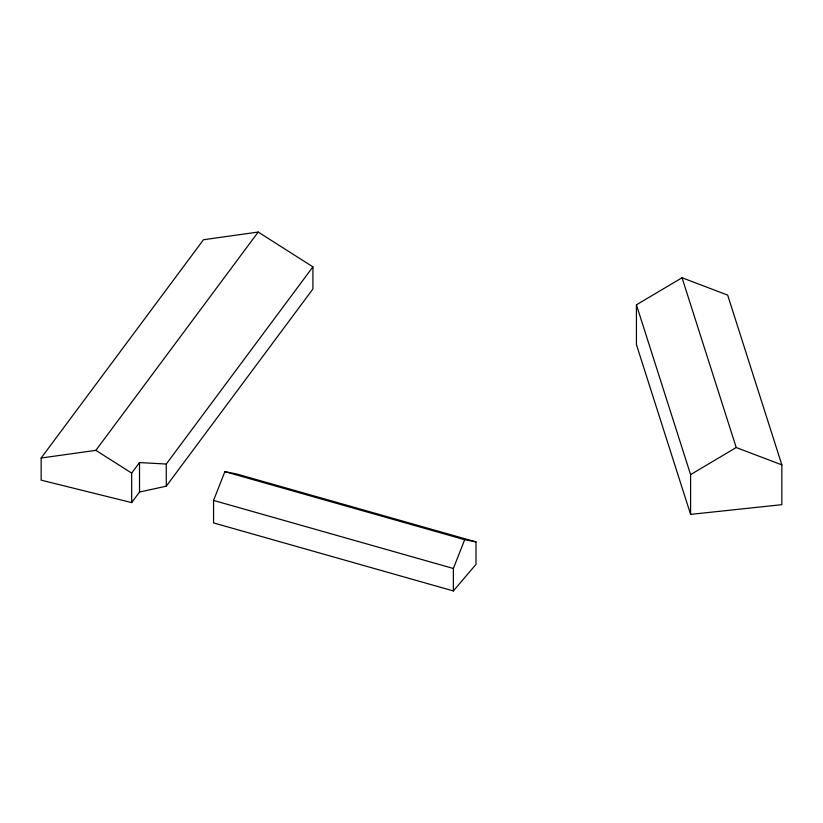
<?xml version="1.0" encoding="UTF-8"?>
<svg xmlns="http://www.w3.org/2000/svg" width="823" height="823" viewBox="0 0 823 823"><rect width="100%" height="100%" fill="white"/><g stroke="black" fill="none" stroke-linecap="round" stroke-linejoin="round"><path stroke-width="1.23" d="M213.558 500.435L224.874 471.651L236.191 473.853L475.992 541.894L475.992 564.362L453.36 590.945L213.558 522.903L213.558 500.435L453.36 568.487L453.36 590.945M453.36 568.487L464.676 539.703L475.992 541.894M41.15 458.02L203.487 239.73L258.196 232.055L312.915 266.858L312.915 288.996L166.277 486.177L139.519 492.051L131.67 502.606L41.15 480.159L41.15 458.02L95.869 450.346L131.67 473.122L131.67 502.606M95.869 450.346L258.196 232.055M131.67 473.122L139.519 462.567L166.277 464.038L312.915 266.858M636.426 304.819L682.051 277.752L727.676 295.107L781.85 464.892L781.85 504.674L690.6 514.385L636.426 344.6L636.426 304.819L690.6 474.604L690.6 514.385M690.6 474.604L736.225 447.537L781.85 464.892M224.874 471.651L464.676 539.703M682.051 277.752L736.225 447.537M166.277 464.038L166.277 486.177M139.519 462.567L139.519 492.051"/></g></svg>
